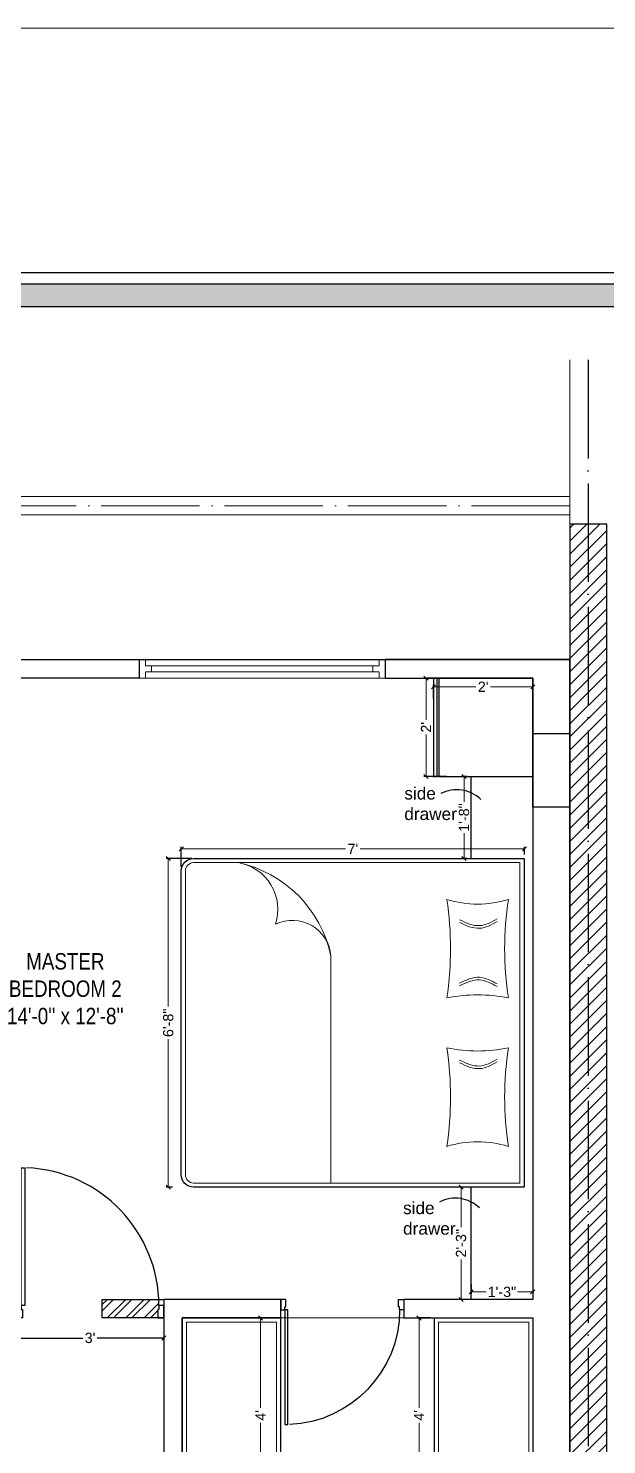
# Model space of a CAD drawing. Header units: millimetres. Extents: x 56222 to 3066687, y -650199 to -121287.
# Drawn here: x 151886.6 to 152027.7, y -177997.5 to -177652.2 of the extents above; entities that cross this region are included whole.
import ezdxf

# ---------------------------------------------------------------- set-up
doc = ezdxf.new("R2010")
doc.units = ezdxf.units.MM
doc.header["$MEASUREMENT"] = 0
doc.header["$PDMODE"] = 35
doc.linetypes.add('ACAD_ISO04W100', pattern=[30, 24, -3, 0, -3])
doc.layers.get('Defpoints').update_dxf_attribs({"color": 220})
doc.layers.add('AR DOOR', color=40, linetype='Continuous')
doc.layers.add('AR ELE-5', color=134, linetype='Continuous')
for name, color, linetype, lineweight in [('COLUMN', 1, 'Continuous', 30), ('dim05', 1, 'Continuous', 13), ('ELEVATION ( SPIRAL STAIR )', 250, 'Continuous', 9), ('FIRST FLOOR ( TEXT )', 7, 'Continuous', 9), ('FURNITURE', 32, 'Continuous', 9), ('GROUND FLOOR', 7, 'Continuous', 9), ('GROUND FLOOR  ( HATCH )', 251, 'Continuous', 9), ('Labelling', 1, 'Continuous', 25), ('NAME PLATE', 7, 'Continuous', 25), ('SECOND FLOOR', 7, 'Continuous', 9), ('SECOND FLOOR  ( PLINE )', 251, 'Continuous', 30), ('SECOND FLOOR ( PLine )', 7, 'Continuous', 30), ('wall', 7, 'Continuous', 30), ('X_PLOT', 1, 'Continuous', 9), ('XX~SLAB ( BEAM )~ ( DIM )', 7, 'Continuous', 9)]:
    doc.layers.add(name, color=color, linetype=linetype, lineweight=lineweight)
doc.layers.add('XX~SLAB ( PLINE )', color=251, linetype='Continuous', plot=False)
doc.styles.add('Arial', font='arial.ttf')
doc.styles.add('KATHA', font='swissc.ttf')
doc.styles.get("Standard").update_dxf_attribs({"font": 'arial.ttf', "height": 6})
doc.styles.add('style4', font='ARIALN.TTF')
doc.dimstyles.new('ISO-25', dxfattribs={"dimtxt": 2.5, "dimasz": 1, "dimexe": 0.5, "dimexo": 1, "dimtad": 0, "dimdec": 1, "dimlunit": 4, "dimtxsty": 'Standard', "dimblk": 'OBLIQUE', "dimcen": 2.5, "dimclrd": 1, "dimclre": 1, "dimclrt": 5, "dimadec": 0, "dimazin": 0, "dimtfac": 1, "dimtdec": 1, "dimtmove": 0, "dimatfit": 3, "dimfxl": 1, "dimlwd": -1, "dimarcsym": 0})

# ---------------------------------------------------------------- blocks, each defined once
blk = doc.blocks.new('LAYOUT FILE')
at = {"layer": 'NAME PLATE', "true_color": 0xd39e00}
h = blk.add_hatch(color=42, dxfattribs=at)
h.paths.add_polyline_path([(3346889.83, -513806.18), (3346889.83, -514260.7), (3347535.56, -514260.7), (3347535.56, -513806.18)])
h.paths.add_polyline_path([(3346894.36, -513810.71), (3347531.03, -513810.71), (3347531.03, -514256.17), (3346894.36, -514256.17)], flags=16)
at = {"layer": 'NAME PLATE', "color": 42, "true_color": 0xd39e00}
for points in [[(3346887.56, -513803.91), (3347537.83, -513803.91), (3347537.83, -514262.96), (3346887.56, -514262.96)], [(3346889.83, -513806.18), (3347535.56, -513806.18), (3347535.56, -514260.7), (3346889.83, -514260.7)], [(3346894.36, -513810.71), (3347531.03, -513810.71), (3347531.03, -514256.17), (3346894.36, -514256.17)]]:
    blk.add_lwpolyline(points, close=True, dxfattribs=at)
blk = doc.blocks.new('*U256')
for points in [[(-1160, 0), (-1120, 0), (-1120, 30), (-1110, 30), (-1110, 100), (-1160, 100)], [(0, 0), (0, -1120), (-30, -1120), (-30, 0)], [(40, 0), (0, 0), (0, 30), (-10, 30), (-10, 100), (40, 100)]]:
    blk.add_lwpolyline(points, close=True)
at = {"layer": 'AR ELE-5', "linetype": 'ByBlock', "ltscale": 15}
blk.add_arc((2, 1), 1122, 180.0347, 267.627, dxfattribs=at)
blk = doc.blocks.new('*U500')
for points in [[(-1160, 0), (-1120, 0), (-1120, 30), (-1110, 30), (-1110, 100), (-1160, 100)], [(0, 0), (0, -1120), (-30, -1120), (-30, 0)], [(40, 0), (0, 0), (0, 30), (-10, 30), (-10, 100), (40, 100)]]:
    blk.add_lwpolyline(points, close=True)
at = {"layer": 'AR ELE-5', "linetype": 'ByBlock', "ltscale": 15}
blk.add_arc((2, 1), 1122, 180.0347, 267.627, dxfattribs=at)
blk = doc.blocks.new('_Oblique')
at = {"layer": 'wall', "color": 0, "lineweight": -2}
blk.add_line((-0.5, -0.5), (0.5, 0.5), dxfattribs=at)
blk = doc.blocks.new('*D616')
at = {"layer": 'Defpoints', "color": 0, "transparency": 16777216}
for p in [(151985.66, -177966.61), (151981.89, -178014.11), (151985.66, -178014.11)]:
    blk.add_point(p, dxfattribs=at)
at = {"layer": 'dim05', "color": 1, "linetype": 'Continuous', "lineweight": -2, "transparency": 16777216}
for p, q in [((151984.66, -177966.61), (151981.39, -177966.61)), ((151984.66, -178014.11), (151981.39, -178014.11))]:
    blk.add_line(p, q, dxfattribs=at)
at = {"layer": 'dim05', "color": 1, "linetype": 'Continuous', "transparency": 16777216}
for p, q in [((151981.89, -177966.61), (151981.89, -177988.53)), ((151981.89, -178014.11), (151981.89, -177992.18))]:
    blk.add_line(p, q, dxfattribs=at)
at = {"layer": 'dim05', "color": 1, "transparency": 16777216}
for p, rotation in [((151981.89, -177966.61), 90), ((151981.89, -178014.11), 270)]:
    blk.add_blockref('_Oblique', p, dxfattribs=dict(at, rotation=rotation))
at = {"layer": 'dim05', "color": 5, "lineweight": 25, "transparency": 16777216, "insert": (151981.89, -177990.36), "char_height": 2.5, "attachment_point": 5, "rotation": 90, "style": 'Arial'}
blk.add_mtext("4'", dxfattribs=at)
blk = doc.blocks.new('*D617')
at = {"layer": 'Defpoints', "color": 0, "transparency": 16777216}
for p in [(151945.16, -177966.61), (151943.26, -178014.11), (151945.16, -178014.11)]:
    blk.add_point(p, dxfattribs=at)
at = {"layer": 'dim05', "color": 1, "linetype": 'Continuous', "lineweight": -2, "transparency": 16777216}
for p, q in [((151944.16, -177966.61), (151942.76, -177966.61)), ((151944.16, -178014.11), (151942.76, -178014.11))]:
    blk.add_line(p, q, dxfattribs=at)
at = {"layer": 'dim05', "color": 1, "linetype": 'Continuous', "transparency": 16777216}
for p, q in [((151943.26, -177966.61), (151943.26, -177988.53)), ((151943.26, -178014.11), (151943.26, -177992.18))]:
    blk.add_line(p, q, dxfattribs=at)
at = {"layer": 'dim05', "color": 1, "transparency": 16777216}
for p, rotation in [((151943.26, -177966.61), 90), ((151943.26, -178014.11), 270)]:
    blk.add_blockref('_Oblique', p, dxfattribs=dict(at, rotation=rotation))
at = {"layer": 'dim05', "color": 5, "lineweight": 25, "transparency": 16777216, "insert": (151943.26, -177990.36), "char_height": 2.5, "attachment_point": 5, "rotation": 90, "style": 'Arial'}
blk.add_mtext("4'", dxfattribs=at)
blk = doc.blocks.new('*D621')
at = {"layer": 'Defpoints', "color": 0, "transparency": 16777216}
for p in [(151883.66, -177966.63), (151919.66, -177966.61), (151919.66, -177971.49)]:
    blk.add_point(p, dxfattribs=at)
at = {"layer": 'dim05', "color": 5, "linetype": 'Continuous', "lineweight": -2, "transparency": 16777216}
for p, q in [((151883.66, -177967.63), (151883.66, -177971.99)), ((151919.66, -177967.61), (151919.66, -177971.99))]:
    blk.add_line(p, q, dxfattribs=at)
at = {"layer": 'dim05', "color": 5, "linetype": 'Continuous', "lineweight": 30, "transparency": 16777216}
for p, q in [((151883.66, -177971.49), (151899.89, -177971.49)), ((151919.66, -177971.49), (151903.43, -177971.49))]:
    blk.add_line(p, q, dxfattribs=at)
at = {"layer": 'dim05', "color": 5, "lineweight": 30, "transparency": 16777216, "rotation": 180}
blk.add_blockref('_Oblique', (151883.66, -177971.49), dxfattribs=at)
at = {"layer": 'dim05', "color": 5, "lineweight": 30, "transparency": 16777216}
blk.add_blockref('_Oblique', (151919.66, -177971.49), dxfattribs=at)
at = {"layer": 'dim05', "color": 5, "transparency": 16777216, "insert": (151901.66, -177971.49), "char_height": 2.5, "attachment_point": 5, "style": 'Arial'}
blk.add_mtext("3'", dxfattribs=at)
blk = doc.blocks.new('*D642')
at = {"layer": 'Defpoints', "color": 0, "transparency": 16777216}
for p in [(151923.92, -177852.26), (152007.61, -177854.61), (151923.92, -177857.61)]:
    blk.add_point(p, dxfattribs=at)
at = {"layer": 'dim05', "color": 1, "linetype": 'Continuous', "lineweight": -2, "transparency": 16777216}
for p, q in [((151923.92, -177856.61), (151923.92, -177851.76)), ((152007.61, -177853.61), (152007.61, -177851.76))]:
    blk.add_line(p, q, dxfattribs=at)
at = {"layer": 'dim05', "color": 1, "linetype": 'Continuous', "transparency": 16777216}
for p, q in [((151923.92, -177852.26), (151964, -177852.26)), ((152007.61, -177852.26), (151967.53, -177852.26))]:
    blk.add_line(p, q, dxfattribs=at)
at = {"layer": 'dim05', "color": 1, "transparency": 16777216, "rotation": 180}
blk.add_blockref('_Oblique', (151923.92, -177852.26), dxfattribs=at)
at = {"layer": 'dim05', "color": 1, "transparency": 16777216}
blk.add_blockref('_Oblique', (152007.61, -177852.26), dxfattribs=at)
at = {"layer": 'dim05', "color": 5, "lineweight": 25, "transparency": 16777216, "insert": (151965.76, -177852.26), "char_height": 2.5, "attachment_point": 5, "style": 'Arial'}
blk.add_mtext("7'", dxfattribs=at)
blk = doc.blocks.new('*D643')
at = {"layer": 'Defpoints', "color": 0, "transparency": 16777216}
for p in [(151992.87, -177834.61), (151994.61, -177834.61), (151994.61, -177854.61)]:
    blk.add_point(p, dxfattribs=at)
at = {"layer": 'dim05', "color": 1, "linetype": 'Continuous', "lineweight": -2, "transparency": 16777216}
for p, q in [((151993.61, -177834.61), (151992.37, -177834.61)), ((151993.61, -177854.61), (151992.37, -177854.61))]:
    blk.add_line(p, q, dxfattribs=at)
at = {"layer": 'dim05', "color": 1, "linetype": 'Continuous', "transparency": 16777216}
for p, q in [((151992.87, -177834.61), (151992.87, -177840.78)), ((151992.87, -177854.61), (151992.87, -177848.44))]:
    blk.add_line(p, q, dxfattribs=at)
at = {"layer": 'dim05', "color": 1, "transparency": 16777216}
for p, rotation in [((151992.87, -177834.61), 90), ((151992.87, -177854.61), 270)]:
    blk.add_blockref('_Oblique', p, dxfattribs=dict(at, rotation=rotation))
at = {"layer": 'dim05', "color": 5, "lineweight": 25, "transparency": 16777216, "insert": (151992.87, -177844.61), "char_height": 2.5, "attachment_point": 5, "rotation": 90, "style": 'Arial'}
blk.add_mtext('1\'-8"', dxfattribs=at)
blk = doc.blocks.new('*D644')
at = {"layer": 'Defpoints', "color": 0, "transparency": 16777216}
for p in [(151927.45, -177854.61), (151920.75, -177934.7), (151922.74, -177934.7)]:
    blk.add_point(p, dxfattribs=at)
at = {"layer": 'dim05', "color": 1, "linetype": 'Continuous', "lineweight": -2, "transparency": 16777216}
for p, q in [((151926.45, -177854.61), (151920.25, -177854.61)), ((151921.74, -177934.7), (151920.25, -177934.7))]:
    blk.add_line(p, q, dxfattribs=at)
at = {"layer": 'dim05', "color": 1, "linetype": 'Continuous', "transparency": 16777216}
for p, q in [((151920.75, -177854.61), (151920.75, -177890.7)), ((151920.75, -177934.7), (151920.75, -177898.61))]:
    blk.add_line(p, q, dxfattribs=at)
at = {"layer": 'dim05', "color": 1, "transparency": 16777216}
for p, rotation in [((151920.75, -177854.61), 90), ((151920.75, -177934.7), 270)]:
    blk.add_blockref('_Oblique', p, dxfattribs=dict(at, rotation=rotation))
at = {"layer": 'dim05', "color": 5, "lineweight": 25, "transparency": 16777216, "insert": (151920.75, -177894.65), "char_height": 2.5, "attachment_point": 5, "rotation": 90, "style": 'Arial'}
blk.add_mtext('6\'-8"', dxfattribs=at)
blk = doc.blocks.new('*D645')
at = {"layer": 'Defpoints', "color": 0, "transparency": 16777216}
for p in [(151992.15, -177934.7), (151994.61, -177934.7), (151994.61, -177962.11)]:
    blk.add_point(p, dxfattribs=at)
at = {"layer": 'dim05', "color": 1, "linetype": 'Continuous', "lineweight": -2, "transparency": 16777216}
for p, q in [((151993.61, -177934.7), (151991.65, -177934.7)), ((151993.61, -177962.11), (151991.65, -177962.11))]:
    blk.add_line(p, q, dxfattribs=at)
at = {"layer": 'dim05', "color": 1, "linetype": 'Continuous', "transparency": 16777216}
for p, q in [((151992.15, -177934.7), (151992.15, -177944.44)), ((151992.15, -177962.11), (151992.15, -177952.37))]:
    blk.add_line(p, q, dxfattribs=at)
at = {"layer": 'dim05', "color": 1, "transparency": 16777216}
for p, rotation in [((151992.15, -177934.7), 90), ((151992.15, -177962.11), 270)]:
    blk.add_blockref('_Oblique', p, dxfattribs=dict(at, rotation=rotation))
at = {"layer": 'dim05', "color": 5, "lineweight": 25, "transparency": 16777216, "insert": (151992.15, -177948.4), "char_height": 2.5, "attachment_point": 5, "rotation": 90, "style": 'Arial'}
blk.add_mtext('2\'-3"', dxfattribs=at)
blk = doc.blocks.new('*D646')
at = {"layer": 'Defpoints', "color": 0, "transparency": 16777216}
for p in [(151994.61, -177957.41), (152009.61, -177958.41), (151994.61, -177960.26)]:
    blk.add_point(p, dxfattribs=at)
at = {"layer": 'dim05', "color": 1, "linetype": 'Continuous', "lineweight": -2, "transparency": 16777216}
for p, q in [((151994.61, -177958.41), (151994.61, -177960.76)), ((152009.61, -177959.41), (152009.61, -177960.76))]:
    blk.add_line(p, q, dxfattribs=at)
at = {"layer": 'dim05', "color": 1, "linetype": 'Continuous', "transparency": 16777216}
for p, q in [((151994.61, -177960.26), (151998.28, -177960.26)), ((152009.61, -177960.26), (152005.94, -177960.26))]:
    blk.add_line(p, q, dxfattribs=at)
at = {"layer": 'dim05', "color": 1, "transparency": 16777216, "rotation": 180}
blk.add_blockref('_Oblique', (151994.61, -177960.26), dxfattribs=at)
at = {"layer": 'dim05', "color": 1, "transparency": 16777216}
blk.add_blockref('_Oblique', (152009.61, -177960.26), dxfattribs=at)
at = {"layer": 'dim05', "color": 5, "lineweight": 25, "transparency": 16777216, "insert": (152002.11, -177960.26), "char_height": 2.5, "attachment_point": 5, "style": 'Arial'}
blk.add_mtext('1\'-3"', dxfattribs=at)
blk = doc.blocks.new('*D651')
at = {"layer": 'Defpoints', "color": 0, "transparency": 16777216}
for p in [(151983.6, -177810.61), (151989.57, -177810.61), (151989.57, -177834.61)]:
    blk.add_point(p, dxfattribs=at)
at = {"layer": 'dim05', "color": 1, "linetype": 'Continuous', "lineweight": -2, "transparency": 16777216}
for p, q in [((151988.57, -177810.61), (151983.1, -177810.61)), ((151988.57, -177834.61), (151983.1, -177834.61))]:
    blk.add_line(p, q, dxfattribs=at)
at = {"layer": 'dim05', "color": 1, "linetype": 'Continuous', "transparency": 16777216}
for p, q in [((151983.6, -177810.61), (151983.6, -177820.81)), ((151983.6, -177834.61), (151983.6, -177824.4))]:
    blk.add_line(p, q, dxfattribs=at)
at = {"layer": 'dim05', "color": 1, "transparency": 16777216}
for p, rotation in [((151983.6, -177810.61), 90), ((151983.6, -177834.61), 270)]:
    blk.add_blockref('_Oblique', p, dxfattribs=dict(at, rotation=rotation))
at = {"layer": 'dim05', "color": 5, "lineweight": 25, "transparency": 16777216, "insert": (151983.6, -177822.61), "char_height": 2.5, "attachment_point": 5, "rotation": 90, "style": 'Arial'}
blk.add_mtext("2'", dxfattribs=at)
blk = doc.blocks.new('*D652')
at = {"layer": 'Defpoints', "color": 0, "transparency": 16777216}
for p in [(152009.66, -177812.73), (151985.43, -177816.69), (152009.66, -177817.45)]:
    blk.add_point(p, dxfattribs=at)
at = {"layer": 'dim05', "color": 1, "linetype": 'Continuous', "lineweight": -2, "transparency": 16777216}
for p, q in [((151985.43, -177815.69), (151985.43, -177812.23)), ((152009.66, -177816.45), (152009.66, -177812.23))]:
    blk.add_line(p, q, dxfattribs=at)
at = {"layer": 'dim05', "color": 1, "linetype": 'Continuous', "transparency": 16777216}
for p, q in [((151985.43, -177812.73), (151995.75, -177812.73)), ((152009.66, -177812.73), (151999.34, -177812.73))]:
    blk.add_line(p, q, dxfattribs=at)
at = {"layer": 'dim05', "color": 1, "transparency": 16777216, "rotation": 180}
blk.add_blockref('_Oblique', (151985.43, -177812.73), dxfattribs=at)
at = {"layer": 'dim05', "color": 1, "transparency": 16777216}
blk.add_blockref('_Oblique', (152009.66, -177812.73), dxfattribs=at)
at = {"layer": 'dim05', "color": 5, "lineweight": 25, "transparency": 16777216, "insert": (151997.54, -177812.73), "char_height": 2.5, "attachment_point": 5, "style": 'Arial'}
blk.add_mtext("2'", dxfattribs=at)

msp = doc.modelspace()

# ---------------------------------------------------------------- hatches: boundary and pattern name
at = {"layer": 'ELEVATION ( SPIRAL STAIR )', "lineweight": 5}
h = msp.add_hatch(dxfattribs=at)
h.set_pattern_fill('ANSI32', color=2, scale=8.479723)
h.set_pattern_definition([(45, (1610.2102, -723.9666), (-2.24852616, 2.24852616), []), (45, (1611.7092, -723.9666), (-2.24852616, 2.24852616), [])])
h.paths.add_polyline_path([(151918.4598, -177963.6055, 0.01114869), (151918.4254, -177962.1055), (151904.6598, -177962.1055), (151904.6598, -177966.6055), (151918.1598, -177966.6055), (151918.1598, -177964.5055), (151918.4598, -177964.5055)])
at = {"layer": 'GROUND FLOOR  ( HATCH )'}
h = msp.add_hatch(dxfattribs=at)
h.set_pattern_fill('ANSI31', color=6, scale=18, style=0)
h.set_pattern_definition([(45, (35486.9738, -15497.4311), (-1.590990258, 1.590990258), [])])
h.paths.add_polyline_path([(152027.6597, -177773.1055), (152018.6598, -177773.1055), (152018.6598, -178116.6055), (152027.6597, -178116.6055)])

# ---------------------------------------------------------------- linework, layer by layer
at = {"layer": 'COLUMN'}
msp.add_lwpolyline([(152009.6598, -177824.1055), (152018.6598, -177824.1055), (152018.6598, -177842.1055), (152009.6598, -177842.1055)], close=True, dxfattribs=at)
at = {"layer": 'ELEVATION ( SPIRAL STAIR )', "color": 2, "lineweight": 30}
msp.add_lwpolyline([(151919.6598, -177966.6055), (151904.6598, -177966.6055), (151904.6598, -177962.1055), (151919.6598, -177962.1055)], close=True, dxfattribs=at)
at = {"layer": 'FURNITURE', "lineweight": 30}
for p, q in [((151994.6061, -177854.609), (151994.6061, -177834.6055)), ((151994.6061, -177962.1055), (151994.6061, -177934.7044))]:
    msp.add_line(p, q, dxfattribs=at)
at = {"layer": 'FURNITURE'}
msp.add_line((151960.4233, -177933.7044), (151960.4233, -177878.416), dxfattribs=at)
at = {"layer": 'FURNITURE', "lineweight": 30}
for points in [[(151986.3583, -177810.6055), (151985.4274, -177810.6055), (151985.4274, -177834.6055), (151986.3583, -177834.6055)], [(152009.6598, -177810.6055), (151986.7646, -177810.6055), (151986.7646, -177834.6055), (152009.6598, -177834.6055)], [(151985.6598, -177966.6055), (152009.6598, -177966.6055), (152009.6598, -178014.1055), (151985.6598, -178014.1055)]]:
    msp.add_lwpolyline(points, close=True, dxfattribs=at)
msp.add_lwpolyline([(151923.9192, -177931.7044), (151923.9192, -177857.609, -0.41421356), (151926.9192, -177854.609), (152007.5072, -177854.609), (152007.5072, -177934.7044), (151926.9192, -177934.7044, -0.41421356)], format="xyb", close=True, dxfattribs=at)
at = {"layer": 'FURNITURE'}
for points in [[(151924.9192, -177931.7044), (151924.9192, -177857.609, -0.41421356), (151926.9192, -177855.609), (152006.5072, -177855.609), (152006.5072, -177933.7044), (151926.9192, -177933.7044, -0.41421356)], [(151946.902, -177870.62, -0.52796512), (151960.4233, -177878.416, 0.29648943), (151937.7806, -177855.609, -0.4593765), (151946.902, -177870.62)]]:
    msp.add_lwpolyline(points, format="xyb", close=True, dxfattribs=at)
at = {"layer": 'FURNITURE', "elevation": -0.0053}
for points in [[(151988.6863, -177888.6, -0.10058607), (152003.6863, -177888.6, -0.07572579), (152003.6863, -177864.6, -0.14896716), (151988.6863, -177864.6, -0.0741156)], [(151988.6863, -177900.7765, 0.10058607), (152003.6863, -177900.7765, 0.07572579), (152003.6863, -177924.7765, 0.14896716), (151988.6863, -177924.7765, 0.0741156)]]:
    msp.add_lwpolyline(points, format="xyb", close=True, dxfattribs=at)
at = {"layer": 'FURNITURE', "lineweight": 30}
msp.add_lwpolyline([(151924.1598, -177966.6055), (151924.1598, -178014.1055), (151948.1598, -178014.1055), (151948.1598, -177966.6055), (151924.1598, -177966.6055)], dxfattribs=at)
at = {"layer": 'FURNITURE'}
for points in [[(151925.1598, -177967.6055), (151925.1598, -178013.1055), (151947.1598, -178013.1055), (151947.1598, -177967.6055)], [(152008.6598, -177967.6055), (152008.6598, -178013.1055), (151986.6598, -178013.1055), (151986.6598, -177967.6055)]]:
    msp.add_lwpolyline(points, close=True, dxfattribs=at)
for points in [[(152000.9479, -177869.3418, -0.0053), (151999.5309, -177870.1138, -0.0053), (151996.5372, -177871.7446, -0.0053), (151993.4205, -177870.3039, -0.0053), (151991.7791, -177869.5452, -0.0053)], [(152000.9479, -177869.9865, -0.0053), (151999.5309, -177870.7585, -0.0053), (151996.5372, -177872.3894, -0.0053), (151993.4205, -177870.9487, -0.0053), (151991.7791, -177870.19, -0.0053)], [(152000.9479, -177885.1776, -0.0053), (151999.5309, -177884.4056, -0.0053), (151996.5372, -177882.7747, -0.0053), (151993.4205, -177884.2154, -0.0053), (151991.7791, -177884.9741, -0.0053)], [(152000.9479, -177885.8224, -0.0053), (151999.5309, -177885.0504, -0.0053), (151996.5372, -177883.4195, -0.0053), (151993.4205, -177884.8602, -0.0053), (151991.7791, -177885.6189, -0.0053)], [(152000.9479, -177903.5541, -0.0053), (151999.5309, -177904.3261, -0.0053), (151996.5372, -177905.957, -0.0053), (151993.4205, -177904.5163, -0.0053), (151991.7791, -177903.7576, -0.0053)], [(152000.9479, -177904.1989, -0.0053), (151999.5309, -177904.9709, -0.0053), (151996.5372, -177906.6017, -0.0053), (151993.4205, -177905.1611, -0.0053), (151991.7791, -177904.4024, -0.0053)]]:
    msp.add_open_spline(points, degree=3, knots=[0, 0, 0, 0, 4.57791705, 9.67113696, 9.67113696, 9.67113696, 9.67113696], dxfattribs=at)
at = {"layer": 'GROUND FLOOR'}
for p, q in [((152018.6597, -177733.0566), (152018.6597, -178253.9895)), ((152018.6598, -177733.0566), (152018.6598, -177830.1055)), ((151518.4098, -177766.3555), (152018.6597, -177766.3555)), ((151522.9098, -177770.8555), (152018.6597, -177770.8555))]:
    msp.add_line(p, q, dxfattribs=at)
at = {"layer": 'GROUND FLOOR', "color": 1, "linetype": 'ACAD_ISO04W100'}
msp.add_line((152023.1598, -177733.0566), (152023.1598, -178116.6055), dxfattribs=at)
msp.add_lwpolyline([(152018.6597, -177768.6055), (151520.6598, -177768.6055), (151520.6598, -178231.1055), (152018.6598, -178231.1055)], dxfattribs=at)
at = {"layer": 'GROUND FLOOR', "color": 6, "lineweight": 30}
msp.add_lwpolyline([(152027.6597, -177773.1055), (152018.6598, -177773.1055), (152018.6598, -178116.6055), (152027.6597, -178116.6055)], close=True, dxfattribs=at)
at = {"layer": 'Labelling', "color": 1}
for centre in [(151991.0737, -177846.2762, -0.0704), (151990.764, -177945.8491, -0.0704)]:
    msp.add_arc(centre, 8.4406, 45.93063, 117.311597, dxfattribs=at)
at = {"layer": 'SECOND FLOOR'}
for p, q in [((151618.1598, -177806.1055), (152018.6598, -177806.1055)), ((151913.659, -177806.1055), (151913.659, -177810.6055)), ((151973.6598, -177806.1055), (151973.6598, -177810.6055)), ((151841.6598, -177810.6055), (152009.6598, -177810.6055)), ((152009.6598, -177810.6055), (152009.6598, -177962.1055)), ((151919.6598, -177962.1055), (151948.1598, -177962.1055)), ((151919.6598, -177966.6055), (151919.6598, -177962.1055)), ((151948.1598, -177962.1055), (151948.1598, -177966.6055)), ((151978.1598, -177962.1055), (152009.6598, -177962.1055)), ((151978.1598, -177962.1055), (151978.1598, -177966.6055)), ((151919.6598, -177966.6055), (151919.6598, -178116.6055)), ((151919.6598, -177966.6055), (151919.6598, -177966.6055)), ((151924.1598, -177966.6055), (151924.1598, -178116.6055)), ((151924.1598, -177966.6055), (152009.6598, -177966.6055)), ((152009.6598, -177966.6055), (152009.6598, -178094.1055))]:
    msp.add_line(p, q, dxfattribs=at)
msp.add_lwpolyline([(151973.6598, -177806.1055), (151972.1598, -177806.1055), (151972.1598, -177807.6055), (151970.6598, -177807.6055), (151970.6598, -177809.1055), (151916.659, -177809.1055), (151916.659, -177807.6055), (151915.159, -177807.6055), (151915.159, -177806.1055), (151913.659, -177806.1055), (151913.659, -177810.6055), (151915.159, -177810.6055), (151915.159, -177809.1055), (151916.659, -177809.1055), (151916.659, -177807.6055), (151970.6598, -177807.6055), (151970.6598, -177809.1055), (151972.1598, -177809.1055), (151972.1598, -177810.6055), (151973.6598, -177810.6055), (151973.6598, -177806.1055), (151913.659, -177806.1055), (151913.659, -177810.6055), (151973.6598, -177810.6055)], close=True, dxfattribs=at)
at = {"layer": 'SECOND FLOOR  ( PLINE )'}
for points in [[(151837.1598, -177966.6055), (151817.6598, -177966.6055), (151817.6598, -177962.1055), (151837.1598, -177962.1055), (151837.1598, -177810.6055), (151768.1598, -177810.6055), (151768.1598, -177806.1055), (151913.659, -177806.1055), (151913.659, -177810.6055), (151841.6598, -177810.6055), (151841.6598, -177962.1055), (151862.6598, -177962.1055), (151862.6598, -177966.6055), (151841.6598, -177966.6055)], [(152018.6598, -177806.1055), (151973.6598, -177806.1055), (151973.6598, -177810.6055), (152009.6598, -177810.6055), (152009.6598, -177962.1055), (151978.1598, -177962.1055), (151978.1598, -177966.6055), (152009.6598, -177966.6055), (152009.6598, -178094.1055), (151976.6547, -178094.1055), (151976.6547, -178098.6055), (152009.6598, -178098.6055), (152009.6598, -178116.6055), (152018.6598, -178116.6055)]]:
    msp.add_lwpolyline(points, close=True, dxfattribs=at)
at = {"layer": 'SECOND FLOOR ( PLine )'}
msp.add_lwpolyline([(151924.1598, -178098.6055), (151952.6547, -178098.6055), (151952.6547, -178094.1055), (151924.1598, -178094.1055), (151924.1598, -177966.6055), (151948.1598, -177966.6055), (151948.1598, -177962.1055), (151919.6598, -177962.1055), (151919.6598, -177966.6055), (151919.6598, -177966.6055), (151919.6598, -178116.6055), (151924.1598, -178116.6055)], close=True, dxfattribs=at)
at = {"layer": 'X_PLOT', "linetype": 'ACAD_ISO04W100', "lineweight": 30}
msp.add_line((152023.1597, -177733.0566), (152023.1597, -178228.8555), dxfattribs=at)
at = {"layer": 'XX~SLAB ( BEAM )~ ( DIM )'}
msp.add_line((152009.6598, -177810.6055), (152009.6598, -177818.6055), dxfattribs=at)
msp.add_lwpolyline([(149747.6356, -177652.2174), (152273.4285, -177652.2174), (152273.4285, -178336.4491), (149747.6356, -178336.4491)], close=True, dxfattribs=at)
at = {"layer": 'XX~SLAB ( PLINE )'}
msp.add_lwpolyline([(151613.6598, -177806.1055), (152018.6598, -177806.1055), (152018.6598, -178116.6055), (152009.6598, -178116.6055), (151989.8551, -178116.6055), (151949.518, -178116.6055), (151924.1598, -178116.6055), (151777.1598, -178116.6055), (151703.9162, -178116.6055), (151613.6598, -178116.6055)], close=True, dxfattribs=at)

# ---------------------------------------------------------------- block references
at = {"layer": 'AR DOOR', "linetype": 'ByBlock', "lineweight": -2, "extrusion": (0, 0, -1), "xscale": -0.02999999999996949, "yscale": 0.02999999999996949, "zscale": -0.02999999999996949, "rotation": 180}
msp.add_blockref('*U256', (-151884.8598, -177963.6055), dxfattribs=at)
at = {"layer": 'AR DOOR', "linetype": 'ByBlock', "lineweight": -2, "extrusion": (0, 0, -1), "xscale": 0.02500000000004618, "yscale": 0.02500000000004618, "zscale": -0.02500000000004618}
msp.add_blockref('*U500', (-151949.1598, -177964.6055), dxfattribs=at)
at = {"layer": 'NAME PLATE', "lineweight": 0, "xscale": 1.209046105522275, "yscale": 1.209046105522275, "zscale": 1.209046105522275}
msp.add_blockref('LAYOUT FILE', (-3895092.9368, 443500.8401, 0.1256), dxfattribs=at)

# ---------------------------------------------------------------- texts
at = {"layer": 'FIRST FLOOR ( TEXT )', "insert": (151895.6344, -177886.3555), "char_height": 4, "attachment_point": 5, "style": 'KATHA'}
msp.add_mtext("MASTER \\PBEDROOM 2\\P14'-0'' x 12'-8''", dxfattribs=at)
at = {"layer": 'Labelling', "color": 1, "char_height": 3, "width": 33.454272, "attachment_point": 5, "style": 'style4'}
for insert in [(151995.0403, -177841.2407, -0.0704), (151994.7307, -177942.3136, -0.0704)]:
    msp.add_mtext('\\A1;\\pxql;{\\fArial|b0|i0|c0|p34;side \\Pdrawer}', dxfattribs=dict(at, insert=insert))

# ---------------------------------------------------------------- dimensions: what is measured, and where the dimension line sits
at = {"layer": 'dim05', "color": 27, "lineweight": 25, "true_color": 0x7d5120}
for base, p1, p2, angle, override, picture, middle in [((151983.5991, -177810.6055), (151989.5726, -177834.6055), (151989.5726, -177810.6055), 90, {"dimdec": 0, "dimtxsty": 'Arial'}, '*D651', (151983.5991, -177822.6055)), ((151992.8723, -177834.6055), (151994.6061, -177854.609), (151994.6061, -177834.6055), 90, {"dimdec": 0, "dimtxsty": 'Arial'}, '*D643', (151992.8723, -177844.6072)), ((151923.9192, -177852.2623), (152007.6101, -177854.609), (151923.9192, -177857.609), 180, {"dimdec": 0, "dimtxsty": 'Arial'}, '*D642', (151965.7647, -177852.2623)), ((151920.7508, -177934.6957), (151927.4456, -177854.609), (151922.7396, -177934.6957), 90, {"dimtxsty": 'Arial'}, '*D644', (151920.7508, -177894.6523)), ((151992.1513, -177934.7044), (151994.6061, -177962.1055), (151994.6061, -177934.7044), 90, {"dimdec": 0, "dimtxsty": 'Arial'}, '*D645', (151992.1513, -177948.405)), ((151994.6061, -177960.2638), (152009.6061, -177958.4092), (151994.6061, -177957.4092), 180, {"dimdec": 0, "dimtxsty": 'Arial'}, '*D646', (152002.1061, -177960.2638)), ((151943.2645627657, -178014.105503854), (151945.1598017646, -177966.6055038539), (151945.1598017646, -178014.105503854), 90, {"dimdec": 0, "dimtxsty": 'Arial'}, '*D617', (151943.2645627656, -177990.355503854)), ((151981.8892512617, -178014.105503854), (151985.6598017646, -177966.6055038539), (151985.6598017646, -178014.105503854), 90, {"dimdec": 0, "dimtxsty": 'Arial'}, '*D616', (151981.8892512616, -177990.355503854))]:
    dim = msp.add_linear_dim(base=base, p1=p1, p2=p2, angle=angle, dimstyle='ISO-25', override=override, dxfattribs=at)
    dim.commit()
    dim.dimension.update_dxf_attribs({"geometry": picture, "text_midpoint": middle})
dim = msp.add_linear_dim(base=(152009.6598, -177812.7252), p1=(151985.4274, -177816.6911), p2=(152009.6598, -177817.4493), dimstyle='ISO-25', override={"dimdec": 0, "dimtxsty": 'Arial'}, dxfattribs=at)
dim.commit()
dim.dimension.update_dxf_attribs({"geometry": '*D652', "text_midpoint": (151997.5436, -177812.7252)})
at = {"layer": 'dim05'}
dim = msp.add_linear_dim(base=(151919.6598, -177971.4852), p1=(151883.6598, -177966.632), p2=(151919.6598, -177966.6055), dimstyle='ISO-25', override={"dimtxsty": 'Arial', "dimclrd": 5, "dimclre": 5, "dimtmove": 1, "dimlwd": 30}, dxfattribs=at)
dim.commit()
dim.dimension.update_dxf_attribs({"geometry": '*D621', "text_midpoint": (151901.6598, -177971.4852)})

doc.saveas('drawing.dxf')
